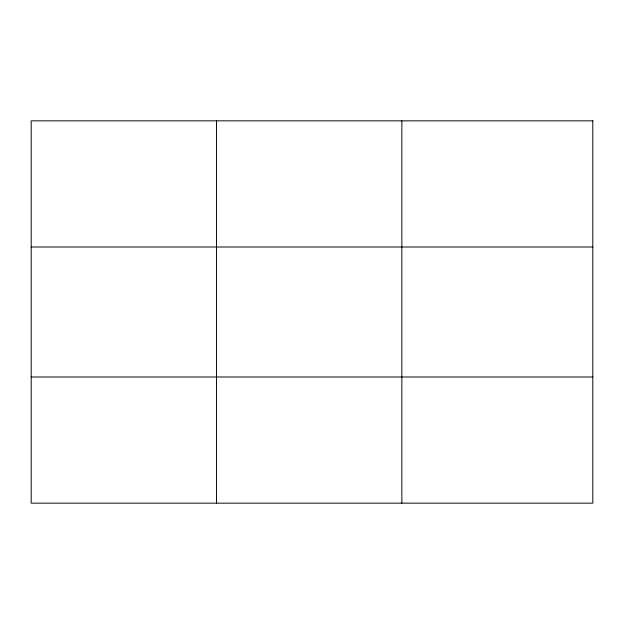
<?xml version="1.0" encoding="UTF-8"?>
<svg xmlns="http://www.w3.org/2000/svg" width="624" height="624" viewBox="0 0 624 624"><rect width="100%" height="100%" fill="white"/><g stroke="black" fill="none" stroke-linecap="round" stroke-linejoin="round"><path stroke-width="0.94" d="M216.528 503.155L216.528 120.845M401.856 503.155L401.856 120.845M31.2 247.003L592.8 247.003M31.2 376.997L592.8 376.997M592.8 120.845L592.8 503.155L31.2 503.155L31.2 120.845L592.8 120.845"/></g></svg>
